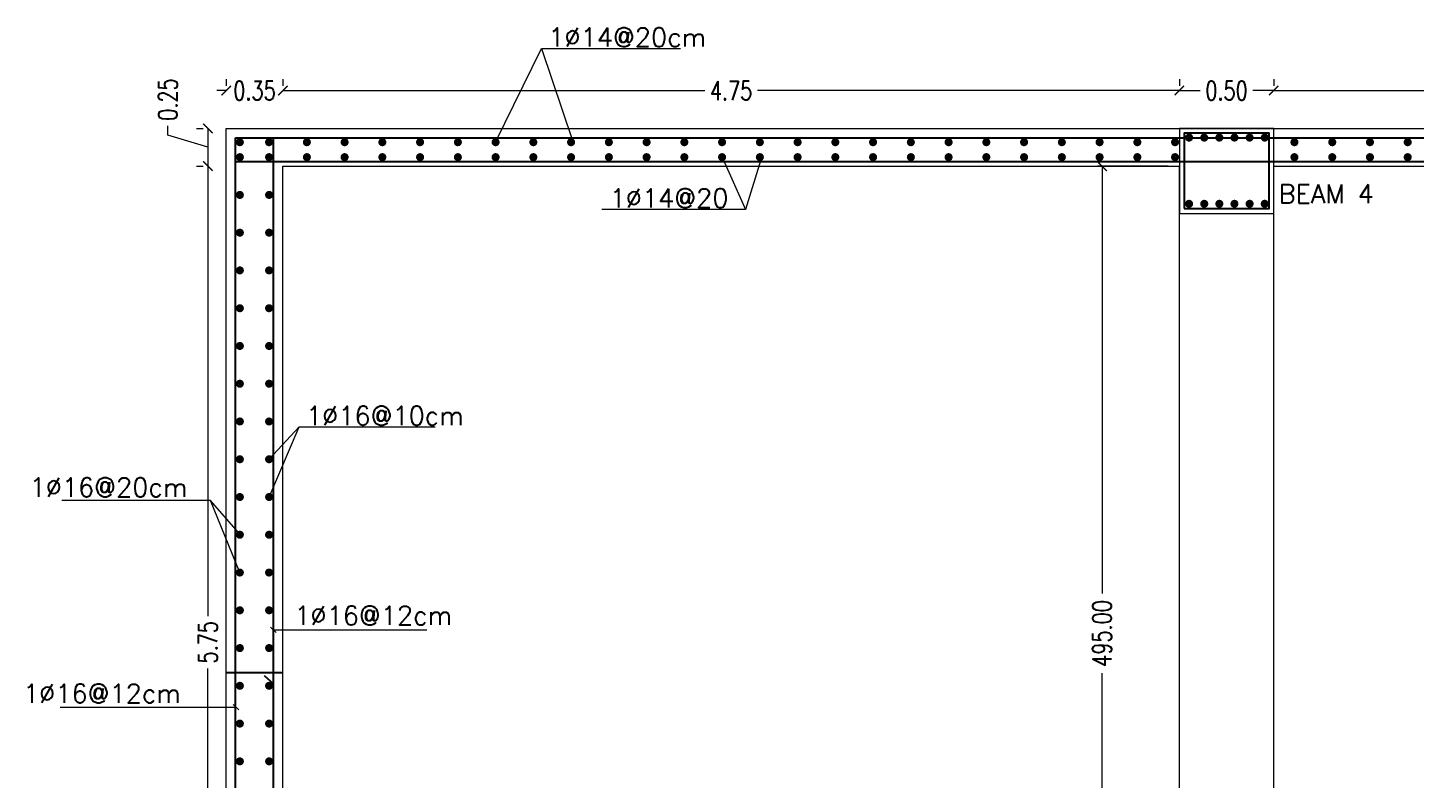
# Model space of a CAD drawing. Extents: x 166525 to 167198, y 178739 to 179747.
# Drawn here: x 166638.62 to 166653.34, y 179157.47 to 179165.44 of the extents above; entities that cross this region are included whole.
import ezdxf

# ---------------------------------------------------------------- set-up
doc = ezdxf.new("R2010")
doc.units = 0
doc.header["$MEASUREMENT"] = 0
doc.layers.get('0').update_dxf_attribs({"linetype": 'CONTINUOUS'})
doc.layers.get('DEFPOINTS').update_dxf_attribs({"linetype": 'CONTINUOUS'})
doc.layers.add('BEAM', color=6, linetype='CONTINUOUS', lineweight=13)
doc.layers.add('LINE', color=8, linetype='CONTINUOUS', lineweight=9)
for name, color, linetype in [('BEAM-DIM', 4, 'CONTINUOUS'), ('FRAM-REIN', 2, 'CONTINUOUS'), ('outdim', 42, 'CONTINUOUS')]:
    doc.layers.add(name, color=color, linetype=linetype)
doc.styles.add('DIM', font='simplex.shx', dxfattribs={"width": 0.75})
doc.styles.add('ROMANS', font='romans.shx')
doc.dimstyles.new('MUTASIM', dxfattribs={"dimscale": 0.9995, "dimtxt": 0.2, "dimasz": 0.1, "dimexe": 0.05, "dimexo": 0.12, "dimgap": 0.05, "dimtad": 0, "dimzin": 0, "dimdsep": 46, "dimtxsty": 'DIM', "dimblk": 'ARCHTICK', "dimcen": 0.09, "dimclrd": 35, "dimclre": 33, "dimclrt": 256, "dimazin": 0, "dimtfac": 1, "dimtofl": 0, "dimtmove": 1, "dimatfit": 3, "dimfxl": 0.18, "dimtolj": 1, "dimtzin": 0, "dimlwd": 13, "dimlwe": 9, "dimarcsym": 0})

# ---------------------------------------------------------------- blocks, each defined once
blk = doc.blocks.new('new block')
at = {"layer": 'FRAM-REIN', "const_width": 8.4}
blk.add_lwpolyline([(-3.4, 2.5, -1), (3.4, -2.5, -1)], format="xyb", close=True, dxfattribs=at)
blk = doc.blocks.new('_ARCHTICK')
at = {"color": 0, "linetype": 'ByBlock', "const_width": 0.15}
blk.add_lwpolyline([(-0.5, -0.5), (0.5, 0.5)], dxfattribs=at)
blk = doc.blocks.new('*D359')
at = {"layer": 'BEAM', "color": 33, "lineweight": 9, "transparency": 16777216}
for p, q in [((166640.411, 179163.973), (166640.481, 179163.973)), ((166640.411, 179152.453), (166640.481, 179152.453))]:
    blk.add_line(p, q, dxfattribs=at)
at = {"layer": 'BEAM', "color": 35, "lineweight": 13, "transparency": 16777216}
for p, q in [((166640.531, 179163.973), (166640.531, 179159.208)), ((166640.531, 179152.453), (166640.531, 179158.651))]:
    blk.add_line(p, q, dxfattribs=at)
at = {"layer": 'DEFPOINTS', "color": 0, "transparency": 16777216}
for p in [(166640.531, 179163.973), (166640.531, 179152.453), (166640.531, 179152.453)]:
    blk.add_point(p, dxfattribs=at)
at = {"layer": 'BEAM', "color": 35, "lineweight": 13, "transparency": 16777216, "xscale": 0.09995000000000001, "yscale": 0.09995000000000001, "zscale": 0.09995000000000001}
for p, rotation in [((166640.531, 179163.973), 90), ((166640.531, 179152.453), 270)]:
    blk.add_blockref('_ARCHTICK', p, dxfattribs=dict(at, rotation=rotation))
at = {"layer": 'BEAM', "transparency": 16777216, "insert": (166640.531, 179158.93), "char_height": 0.1999, "attachment_point": 5, "rotation": 90, "style": 'DIM'}
blk.add_mtext('\\A1;5.75', dxfattribs=at)
blk = doc.blocks.new('*D594')
at = {"layer": 'BEAM', "color": 35, "lineweight": 13, "transparency": 16777216}
for p, q in [((166640.107, 179164.301), (166640.107, 179164.401)), ((166640.531, 179164.373), (166640.531, 179163.973)), ((166640.531, 179164.173), (166640.107, 179164.301))]:
    blk.add_line(p, q, dxfattribs=at)
at = {"layer": 'BEAM', "color": 33, "lineweight": 9, "transparency": 16777216}
for p, q in [((166640.411, 179164.373), (166640.481, 179164.373)), ((166640.411, 179163.973), (166640.481, 179163.973))]:
    blk.add_line(p, q, dxfattribs=at)
at = {"layer": 'DEFPOINTS', "color": 0, "transparency": 16777216}
for p in [(166640.531, 179164.373), (166640.531, 179163.973), (166640.531, 179163.973)]:
    blk.add_point(p, dxfattribs=at)
at = {"layer": 'BEAM', "color": 35, "lineweight": 13, "transparency": 16777216, "xscale": 0.09995000000000001, "yscale": 0.09995000000000001, "zscale": 0.09995000000000001}
for p, rotation in [((166640.531, 179164.373), 90), ((166640.531, 179163.973), 270)]:
    blk.add_blockref('_ARCHTICK', p, dxfattribs=dict(at, rotation=rotation))
at = {"layer": 'BEAM', "transparency": 16777216, "insert": (166640.107, 179164.679), "char_height": 0.1999, "attachment_point": 5, "rotation": 90, "style": 'DIM'}
blk.add_mtext('\\A1;0.25', dxfattribs=at)
blk = doc.blocks.new('*D603')
at = {"layer": 'BEAM', "color": 35, "lineweight": 13, "transparency": 16777216}
for p, q in [((166640.725, 179164.774), (166640.625, 179164.774)), ((166641.325, 179164.774), (166641.425, 179164.774))]:
    blk.add_line(p, q, dxfattribs=at)
at = {"layer": 'BEAM', "color": 33, "lineweight": 9, "transparency": 16777216}
for p, q in [((166640.725, 179164.893), (166640.725, 179164.824)), ((166641.325, 179164.893), (166641.325, 179164.824))]:
    blk.add_line(p, q, dxfattribs=at)
at = {"layer": 'DEFPOINTS', "color": 0, "transparency": 16777216}
for p in [(166640.725, 179164.774), (166641.325, 179164.774), (166641.325, 179164.774)]:
    blk.add_point(p, dxfattribs=at)
at = {"layer": 'BEAM', "color": 35, "lineweight": 13, "transparency": 16777216, "xscale": 0.09995000000000001, "yscale": 0.09995000000000001, "zscale": 0.09995000000000001}
blk.add_blockref('_ARCHTICK', (166640.725, 179164.774), dxfattribs=at)
at = {"layer": 'BEAM', "color": 35, "lineweight": 13, "transparency": 16777216, "xscale": 0.09995000000000001, "yscale": 0.09995000000000001, "zscale": 0.09995000000000001, "rotation": 180}
blk.add_blockref('_ARCHTICK', (166641.325, 179164.774), dxfattribs=at)
at = {"layer": 'BEAM', "transparency": 16777216, "insert": (166641.025, 179164.774), "char_height": 0.1999, "attachment_point": 5, "style": 'DIM'}
blk.add_mtext('\\A1;0.35', dxfattribs=at)
blk = doc.blocks.new('*D604')
at = {"layer": 'BEAM', "color": 33, "lineweight": 9, "transparency": 16777216}
for p, q in [((166641.325, 179164.893), (166641.325, 179164.824)), ((166650.825, 179164.893), (166650.825, 179164.824))]:
    blk.add_line(p, q, dxfattribs=at)
at = {"layer": 'BEAM', "color": 35, "lineweight": 13, "transparency": 16777216}
for p, q in [((166641.325, 179164.774), (166645.797, 179164.774)), ((166650.825, 179164.774), (166646.354, 179164.774))]:
    blk.add_line(p, q, dxfattribs=at)
at = {"layer": 'DEFPOINTS', "color": 0, "transparency": 16777216}
for p in [(166641.325, 179164.774), (166650.825, 179164.774), (166650.825, 179164.774)]:
    blk.add_point(p, dxfattribs=at)
at = {"layer": 'BEAM', "color": 35, "lineweight": 13, "transparency": 16777216, "xscale": 0.09995000000000001, "yscale": 0.09995000000000001, "zscale": 0.09995000000000001, "rotation": 180}
blk.add_blockref('_ARCHTICK', (166641.325, 179164.774), dxfattribs=at)
at = {"layer": 'BEAM', "color": 35, "lineweight": 13, "transparency": 16777216, "xscale": 0.09995000000000001, "yscale": 0.09995000000000001, "zscale": 0.09995000000000001}
blk.add_blockref('_ARCHTICK', (166650.825, 179164.774), dxfattribs=at)
at = {"layer": 'BEAM', "transparency": 16777216, "insert": (166646.075, 179164.774), "char_height": 0.1999, "attachment_point": 5, "style": 'DIM'}
blk.add_mtext('\\A1;4.75', dxfattribs=at)
blk = doc.blocks.new('*D605')
at = {"layer": 'BEAM', "color": 33, "lineweight": 9, "transparency": 16777216}
for p, q in [((166650.825, 179164.893), (166650.825, 179164.824)), ((166651.825, 179164.893), (166651.825, 179164.824))]:
    blk.add_line(p, q, dxfattribs=at)
at = {"layer": 'BEAM', "color": 35, "lineweight": 13, "transparency": 16777216}
for p, q in [((166650.825, 179164.774), (166651.047, 179164.774)), ((166651.825, 179164.774), (166651.604, 179164.774))]:
    blk.add_line(p, q, dxfattribs=at)
at = {"layer": 'DEFPOINTS', "color": 0, "transparency": 16777216}
for p in [(166650.825, 179164.774), (166651.825, 179164.774), (166651.825, 179164.774)]:
    blk.add_point(p, dxfattribs=at)
at = {"layer": 'BEAM', "color": 35, "lineweight": 13, "transparency": 16777216, "xscale": 0.09995000000000001, "yscale": 0.09995000000000001, "zscale": 0.09995000000000001, "rotation": 180}
blk.add_blockref('_ARCHTICK', (166650.825, 179164.774), dxfattribs=at)
at = {"layer": 'BEAM', "color": 35, "lineweight": 13, "transparency": 16777216, "xscale": 0.09995000000000001, "yscale": 0.09995000000000001, "zscale": 0.09995000000000001}
blk.add_blockref('_ARCHTICK', (166651.825, 179164.774), dxfattribs=at)
at = {"layer": 'BEAM', "transparency": 16777216, "insert": (166651.325, 179164.774), "char_height": 0.1999, "attachment_point": 5, "style": 'DIM'}
blk.add_mtext('\\A1;0.50', dxfattribs=at)
blk = doc.blocks.new('*D606')
at = {"layer": 'BEAM', "color": 33, "lineweight": 9, "transparency": 16777216}
for p, q in [((166651.825, 179164.893), (166651.825, 179164.824)), ((166661.325, 179164.893), (166661.325, 179164.824))]:
    blk.add_line(p, q, dxfattribs=at)
at = {"layer": 'BEAM', "color": 35, "lineweight": 13, "transparency": 16777216}
for p, q in [((166651.825, 179164.774), (166656.297, 179164.774)), ((166661.325, 179164.774), (166656.854, 179164.774))]:
    blk.add_line(p, q, dxfattribs=at)
at = {"layer": 'DEFPOINTS', "color": 0, "transparency": 16777216}
for p in [(166651.825, 179164.774), (166661.325, 179164.774), (166661.325, 179164.774)]:
    blk.add_point(p, dxfattribs=at)
at = {"layer": 'BEAM', "color": 35, "lineweight": 13, "transparency": 16777216, "xscale": 0.09995000000000001, "yscale": 0.09995000000000001, "zscale": 0.09995000000000001, "rotation": 180}
blk.add_blockref('_ARCHTICK', (166651.825, 179164.774), dxfattribs=at)
at = {"layer": 'BEAM', "color": 35, "lineweight": 13, "transparency": 16777216, "xscale": 0.09995000000000001, "yscale": 0.09995000000000001, "zscale": 0.09995000000000001}
blk.add_blockref('_ARCHTICK', (166661.325, 179164.774), dxfattribs=at)
at = {"layer": 'BEAM', "transparency": 16777216, "insert": (166656.575, 179164.774), "char_height": 0.1999, "attachment_point": 5, "style": 'DIM'}
blk.add_mtext('\\A1;4.75', dxfattribs=at)
blk = doc.blocks.new('*D881')
at = {"layer": 'BEAM', "color": 33, "lineweight": 9, "transparency": 16777216}
for p, q in [((166650.705, 179163.973), (166649.956, 179163.973)), ((166650.705, 179154.073), (166649.956, 179154.073))]:
    blk.add_line(p, q, dxfattribs=at)
at = {"layer": 'BEAM', "color": 35, "lineweight": 13, "transparency": 16777216}
for p, q in [((166650.006, 179163.973), (166650.006, 179159.445)), ((166650.006, 179154.073), (166650.006, 179158.602))]:
    blk.add_line(p, q, dxfattribs=at)
at = {"layer": 'DEFPOINTS', "color": 0, "transparency": 16777216}
for p in [(166650.825, 179163.973), (166650.006, 179154.073), (166650.825, 179154.073)]:
    blk.add_point(p, dxfattribs=at)
at = {"layer": 'BEAM', "color": 35, "lineweight": 13, "transparency": 16777216, "xscale": 0.09995000000000001, "yscale": 0.09995000000000001, "zscale": 0.09995000000000001}
for p, rotation in [((166650.006, 179163.973), 90), ((166650.006, 179154.073), 270)]:
    blk.add_blockref('_ARCHTICK', p, dxfattribs=dict(at, rotation=rotation))
at = {"layer": 'BEAM', "transparency": 16777216, "insert": (166650.006, 179159.023), "char_height": 0.1999, "attachment_point": 5, "rotation": 90, "style": 'DIM'}
blk.add_mtext('\\A1;495.00', dxfattribs=at)

msp = doc.modelspace()

# ---------------------------------------------------------------- linework, layer by layer
at = {"layer": 'BEAM'}
for p, q in [((166640.72508, 179164.37344), (166661.92508, 179164.37344)), ((166640.72508, 179151.85344), (166640.72508, 179164.37344)), ((166641.32508, 179163.97344), (166650.82508, 179163.97344)), ((166641.32508, 179154.85344), (166641.32508, 179163.97344)), ((166650.82508, 179152.45344), (166650.82508, 179163.97344)), ((166651.82508, 179163.97344), (166661.32508, 179163.97344)), ((166651.82508, 179152.45344), (166651.82508, 179163.97344))]:
    msp.add_line(p, q, dxfattribs=at)
msp.add_lwpolyline([(166650.82508, 179163.47344), (166651.82508, 179163.47344), (166651.82508, 179164.37344), (166650.82508, 179164.37344)], close=True, dxfattribs=at)
at = {"layer": 'FRAM-REIN', "lineweight": 25}
for p, q in [((166640.82508, 179164.27344), (166661.82508, 179164.27344)), ((166640.82508, 179151.91524), (166640.82508, 179164.27344)), ((166641.22508, 179151.95344), (166641.22508, 179164.27344)), ((166640.82508, 179164.02344), (166661.82508, 179164.02344)), ((166641.12618, 179158.57635), (166641.22508, 179158.49087))]:
    msp.add_line(p, q, dxfattribs=at)
msp.add_lwpolyline([(166650.87508, 179163.52344), (166651.77508, 179163.52344), (166651.77508, 179164.32344), (166650.87508, 179164.32344)], close=True, dxfattribs=at)
at = {"layer": 'LINE', "linetype": 'Continuous'}
for p, q in [((166643.57996, 179164.22707), (166644.06682, 179165.22011)), ((166644.06682, 179165.22011), (166645.53909, 179165.22011)), ((166644.06682, 179165.22011), (166644.39939, 179164.23571)), ((166645.97996, 179164.06864), (166646.22845, 179163.51565)), ((166646.39939, 179164.07728), (166646.22845, 179163.51565)), ((166646.22845, 179163.51565), (166644.70495, 179163.51565)), ((166641.17996, 179160.86864), (166641.49831, 179161.21047)), ((166641.17996, 179160.46864), (166641.49831, 179161.21047)), ((166641.49831, 179161.21047), (166642.94103, 179161.21047)), ((166640.55754, 179160.4299), (166638.9849, 179160.4299)), ((166640.87589, 179160.06864), (166640.55754, 179160.4299)), ((166640.86992, 179159.66864), (166640.55754, 179160.4299)), ((166641.19416, 179159.0882), (166641.25601, 179159.03341)), ((166641.22508, 179159.0608), (166642.85027, 179159.0608)), ((166638.96603, 179158.24367), (166640.82508, 179158.24367)), ((166640.79775, 179158.26955), (166640.85961, 179158.21477))]:
    msp.add_line(p, q, dxfattribs=at)
at = {"layer": 'outdim'}
msp.add_line((166640.72508, 179158.6092), (166641.32508, 179158.6092), dxfattribs=at)

# ---------------------------------------------------------------- block references
at = {"layer": 'BEAM', "xscale": -0.005062500007562916, "yscale": 0.005062499985797331, "zscale": 0.005062500829808414, "rotation": 167.0997860701086}
for p in [(166650.92825, 179164.27583), (166651.08855, 179164.27583), (166651.24885, 179164.27583), (166651.40915, 179164.27583), (166651.56945, 179164.27583), (166651.72977, 179164.27583), (166640.86992, 179164.22707), (166641.17996, 179164.22707), (166641.57996, 179164.22707), (166641.97996, 179164.22707), (166642.37996, 179164.22707), (166642.77996, 179164.22707), (166643.17996, 179164.22707), (166643.57996, 179164.22707), (166643.97996, 179164.22707), (166644.37996, 179164.22707), (166644.77996, 179164.22707), (166645.17996, 179164.22707), (166645.57996, 179164.22707), (166645.97996, 179164.22707), (166646.37996, 179164.22707), (166646.77996, 179164.22707), (166647.17996, 179164.22707), (166647.57996, 179164.22707), (166647.97996, 179164.22707), (166648.37996, 179164.22707), (166648.77996, 179164.22707), (166649.17996, 179164.22707), (166649.57996, 179164.22707), (166649.97996, 179164.22707), (166650.37996, 179164.22707), (166650.77996, 179164.22707), (166652.04476, 179164.22707), (166652.44476, 179164.22707), (166652.84476, 179164.22707), (166653.24476, 179164.22707), (166640.86992, 179164.06864), (166641.17996, 179164.06864), (166641.57996, 179164.06864), (166641.97996, 179164.06864), (166642.37996, 179164.06864), (166642.77996, 179164.06864), (166643.17996, 179164.06864), (166643.57996, 179164.06864), (166643.97996, 179164.06864), (166644.37996, 179164.06864), (166644.77996, 179164.06864), (166645.17996, 179164.06864), (166645.57996, 179164.06864), (166645.97996, 179164.06864), (166646.37996, 179164.06864), (166646.77996, 179164.06864), (166647.17996, 179164.06864), (166647.57996, 179164.06864), (166647.97996, 179164.06864), (166648.37996, 179164.06864), (166648.77996, 179164.06864), (166649.17996, 179164.06864), (166649.57996, 179164.06864), (166649.97996, 179164.06864), (166650.37996, 179164.06864), (166650.77996, 179164.06864), (166652.04476, 179164.06864), (166652.44476, 179164.06864), (166652.84476, 179164.06864), (166653.24476, 179164.06864), (166640.86992, 179163.66864), (166641.17996, 179163.66864), (166650.92825, 179163.57442), (166651.08855, 179163.57442), (166651.24885, 179163.57442), (166651.40915, 179163.57442), (166651.56945, 179163.57442), (166651.72977, 179163.57442), (166640.86992, 179163.26864), (166641.17996, 179163.26864), (166640.86992, 179162.86864), (166641.17996, 179162.86864), (166640.86992, 179162.46864), (166641.17996, 179162.46864), (166640.86992, 179162.06864), (166641.17996, 179162.06864), (166640.86992, 179161.66864), (166641.17996, 179161.66864), (166640.86992, 179161.26864), (166641.17996, 179161.26864), (166640.86992, 179160.86864), (166641.17996, 179160.86864), (166640.86992, 179160.46864), (166641.17996, 179160.46864), (166640.86992, 179160.06864), (166641.17996, 179160.06864), (166640.86992, 179159.66864), (166641.17996, 179159.66864), (166640.86992, 179159.26864), (166641.17996, 179159.26864), (166640.86992, 179158.86864), (166641.17996, 179158.86864), (166640.86992, 179158.46864), (166641.17996, 179158.46864), (166640.86992, 179158.06864), (166641.17996, 179158.06864), (166640.86992, 179157.66864), (166641.17996, 179157.66864)]:
    msp.add_blockref('new block', p, dxfattribs=at)

# ---------------------------------------------------------------- texts
at = {"layer": 'BEAM-DIM', "style": 'ROMANS'}
for s, p in [('1%%C14@20cm', (166644.13819, 179165.23909)), ('1%%C14@20', (166644.78758, 179163.53463)), ('BEAM 4', (166651.87557, 179163.58051)), ('1%%C16@10cm', (166641.56968, 179161.22945)), ('1%%C16@20cm', (166638.64112, 179160.47211)), ('1%%C16@12cm', (166641.44575, 179159.11385)), ('1%%C16@12cm', (166638.57123, 179158.28774))]:
    msp.add_text(s, height=0.2, dxfattribs=at).set_placement(p)

# ---------------------------------------------------------------- dimensions: what is measured, and where the dimension line sits
at = {"layer": 'BEAM'}
dim = msp.add_linear_dim(base=(166640.53131, 179163.97344), p1=(166640.53131, 179164.37344), p2=(166640.53131, 179163.97344), angle=90, text='0.25', dimstyle='MUTASIM', override={"dimlfac": 50}, dxfattribs=at)
dim.commit()
dim.dimension.update_dxf_attribs({"geometry": '*D594', "text_midpoint": (166640.10652, 179164.4508)})
for base, p1, p2, text, picture, middle in [((166641.32508, 179164.77355), (166640.72508, 179164.77355), (166641.32508, 179164.77355), '0.35', '*D603', (166641.02508, 179164.77355)), ((166650.82508, 179164.77355), (166641.32508, 179164.77355), (166650.82508, 179164.77355), '4.75', '*D604', (166646.07508, 179164.77355)), ((166651.82508, 179164.77355), (166650.82508, 179164.77355), (166651.82508, 179164.77355), '0.50', '*D605', (166651.32508, 179164.77355)), ((166661.32508, 179164.77355), (166651.82508, 179164.77355), (166661.32508, 179164.77355), '4.75', '*D606', (166656.57508, 179164.77355))]:
    dim = msp.add_linear_dim(base=base, p1=p1, p2=p2, text=text, dimstyle='MUTASIM', override={"dimlfac": 50}, dxfattribs=at)
    dim.commit()
    dim.dimension.update_dxf_attribs({"geometry": picture, "text_midpoint": middle})
dim = msp.add_linear_dim(base=(166640.53131, 179152.45344), p1=(166640.53131, 179163.97344), p2=(166640.53131, 179152.45344), angle=90, text='5.75', dimstyle='MUTASIM', override={"dimlfac": 50}, dxfattribs=at)
dim.commit()
dim.dimension.update_dxf_attribs({"geometry": '*D359', "text_midpoint": (166640.53131, 179158.92981), "dimtype": 160})
dim = msp.add_linear_dim(base=(166650.00647, 179154.07344), p1=(166650.82508, 179163.97344), p2=(166650.82508, 179154.07344), angle=90, dimstyle='MUTASIM', override={"dimlfac": 50}, dxfattribs=at)
dim.commit()
dim.dimension.update_dxf_attribs({"geometry": '*D881', "text_midpoint": (166650.00647, 179159.02344)})

doc.saveas('drawing.dxf')
